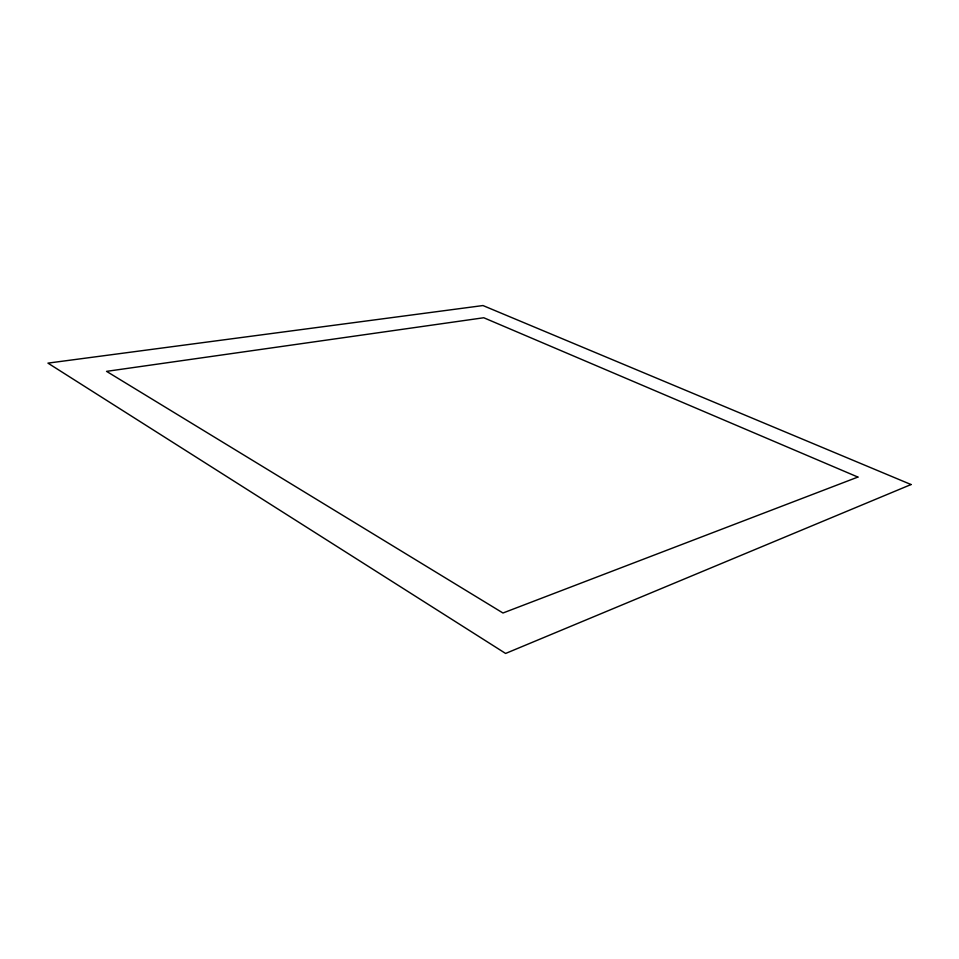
<?xml version="1.0" encoding="UTF-8"?>
<svg xmlns="http://www.w3.org/2000/svg" width="959" height="959" viewBox="0 0 959 959"><rect width="100%" height="100%" fill="white"/><g stroke="black" fill="none" stroke-linecap="round" stroke-linejoin="round"><path stroke-width="1.44" d="M911.05 484.535L505.609 653.451L47.95 363.125L482.964 305.549L911.05 484.535M857.897 477.067L502.972 613.005L106.557 371.361L483.756 317.753L857.897 477.067"/></g></svg>
